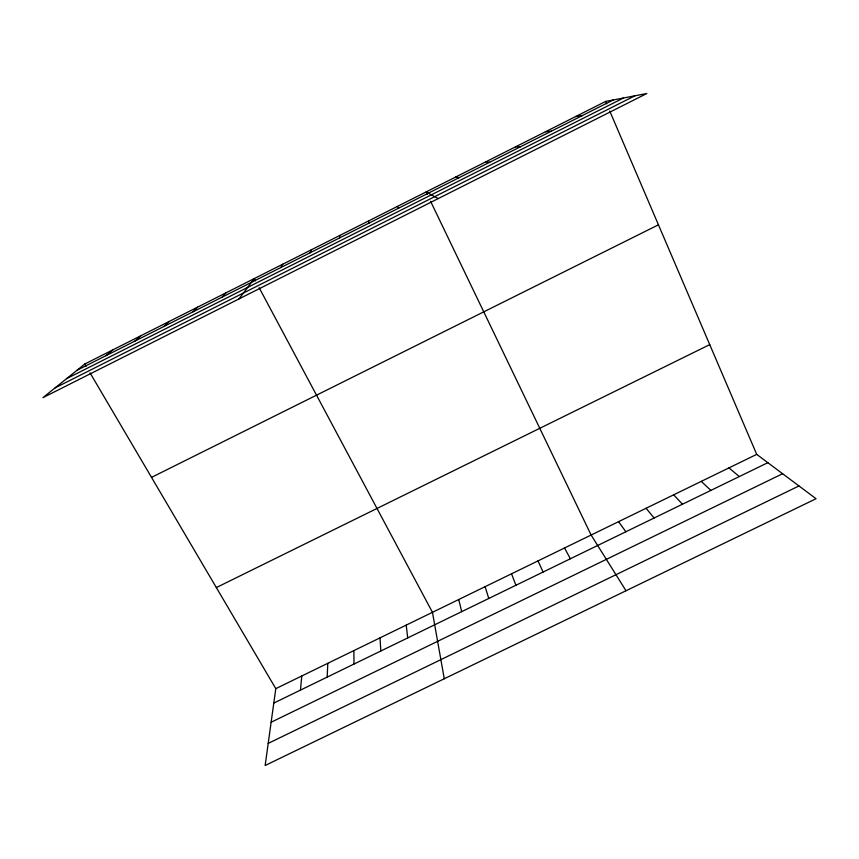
<?xml version="1.0" encoding="UTF-8"?>
<svg xmlns="http://www.w3.org/2000/svg" width="859" height="859" viewBox="0 0 859 859"><rect width="100%" height="100%" fill="white"/><g stroke="black" fill="none" stroke-linecap="round" stroke-linejoin="round"><path stroke-width="1.29" d="M327.193 677.096L327.794 663.309M300.457 690.099L301.767 675.99M339.573 237.922L339.885 235.409M90.023 372.849L275.793 688.639L265.141 765.498L816.05 498.725L756.715 454.368L609.75 111.069M310.131 252.771L311.28 249.829M280.753 267.578L282.751 264.218M238.995 298.911L254.275 278.574L255.488 280.85M222.202 297.085L225.874 292.898M193.028 311.796L197.538 307.178M163.929 326.463L169.255 321.438M134.895 341.098L141.048 335.654M105.936 355.69L112.905 349.849M84.816 364.001L42.95 397.653L646.848 93.502L605.627 101.437L84.816 364.001L86.125 366.213M77.042 370.261L613.272 99.966M66.658 378.604L623.484 98.001M55.105 387.881L634.865 95.811M151.517 477.379L658.445 224.822M216.339 587.567L709.738 344.62M275.793 688.639L756.715 454.368M273.796 703.081L767.839 462.679M271.133 722.226L782.603 473.728M268.201 743.4L798.956 485.947M575.53 116.609L582.262 115.6M545.497 131.749L551.328 131.191M515.54 146.857L520.468 146.749M485.646 161.922L489.684 162.265M455.839 176.954L458.974 177.738M438.208 198.579L426.096 191.954L427.213 194.295M728.969 467.887L739.309 476.562M701.277 481.373L710.855 490.414M673.649 494.838L682.465 504.222M397.287 206.471L398.683 208.136M646.075 508.27L654.129 518.009M618.566 521.671L625.867 531.764M626.007 590.756L591.121 535.039L430.584 201.307M564.535 547.988L570.355 558.779M259.128 287.668L432.464 612.327L444.264 678.76M538.002 560.906L543.092 572.04M605.627 101.437L606.658 103.842M511.534 573.801L515.905 585.269M485.12 586.676L488.771 598.476M368.554 220.956L369.091 223.05M458.76 599.518L461.691 611.651M406.21 625.116L407.714 637.915M380.022 637.872L380.816 651.004M353.876 650.607L353.972 664.071"/></g></svg>
